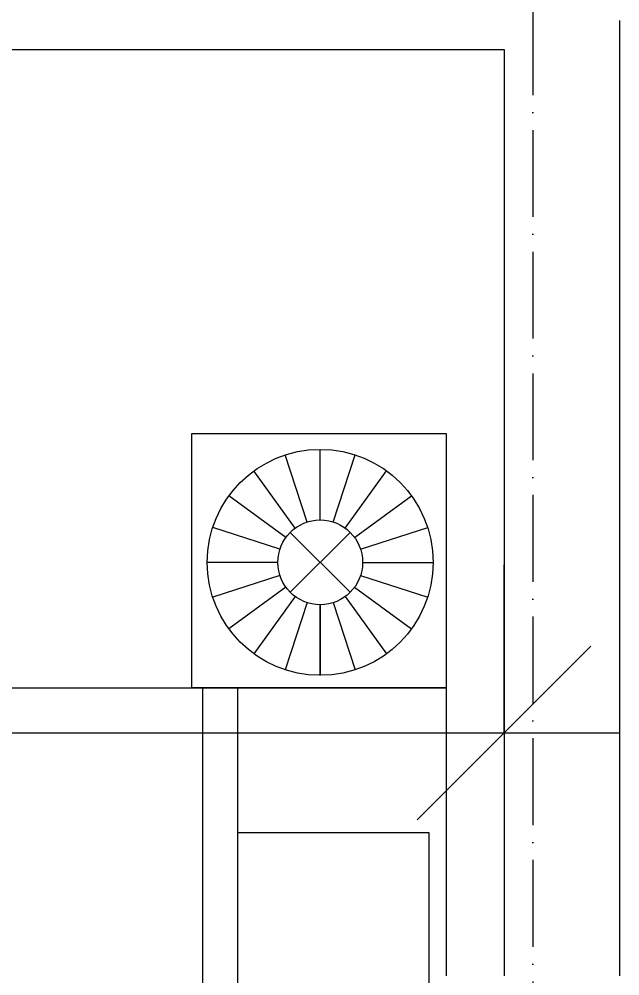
# Model space of a CAD drawing. Header units: millimetres. Extents: x -20144 to 122974, y -38328 to 48263.
# Drawn here: x 22563 to 23601, y 1800 to 3452 of the extents above; entities that cross this region are included whole.
import ezdxf

# ---------------------------------------------------------------- set-up
doc = ezdxf.new("R2010")
doc.units = ezdxf.units.MM
doc.linetypes.add('Grid Line', pattern=[4.2, 3, -0.6, 0, -0.6])
for name, color, linetype, lineweight in [('DIM', 1, 'Continuous', 5), ('DIM-200', 1, 'Continuous', 5), ('NET-CAT', 3, 'Continuous', 15), ('THIET BI', 44, 'Continuous', 5), ('TRUC', 225, 'Continuous', 5)]:
    doc.layers.add(name, color=color, linetype=linetype, lineweight=lineweight)
doc.styles.add('Arial_3', font='arial_0.ttf', dxfattribs={"height": 400})
doc.dimstyles.new('Diagonal_-_2mm_Arial', dxfattribs={"dimscale": 304.8, "dimtxt": 408.10376, "dimasz": 0.984252, "dimexe": 0.656168, "dimexo": 4.593176, "dimgap": 0.098425, "dimtad": 1, "dimdec": 0, "dimzin": 0, "dimdsep": 46, "dimtxsty": 'Arial_3', "dimblk1": 'OBLIQUE', "dimblk2": 'OBLIQUE', "dimsah": 1, "dimcen": 0.09, "dimdle": 0.656168, "dimazin": 0, "dimtfac": 1, "dimtdec": 4, "dimtix": 1, "dimtmove": 0, "dimatfit": 3, "dimfxl": 0, "dimtvp": 1, "dimtolj": 1, "dimtzin": 0, "dimlwd": 9, "dimlwe": 9, "dimarcsym": 0})

# ---------------------------------------------------------------- blocks, each defined once
blk = doc.blocks.new('X-GIUONG1 - X-GIUONG-V63-MẶT BẰNG TẦNG 5 ĐẾN TẦNG 22')
at = {"layer": 'THIET BI'}
for p, q in [((800, 2000), (800, 0)), ((800, 2000), (800, 0)), ((800, 439), (1239, 439)), ((800, 0), (800, 439)), ((800, 439), (1239, 439)), ((800, 0), (800, 439)), ((1239, 439), (1239, 0)), ((1239, 439), (1239, 0)), ((-370, 420), (800, 420)), ((993.9, 287), (956.3, 402.9)), ((1016.6, 290.5), (1016.6, 412.5)), ((1039.2, 287), (1076.9, 402.9)), ((973.5, 276.6), (901.9, 375.2)), ((1059.6, 276.6), (1131.2, 375.2)), ((800, 360), (-370, 360)), ((550, 360), (550, 30)), ((957.4, 260.4), (858.7, 332.1)), ((1075.8, 260.4), (1174.4, 332.1)), ((947, 240), (831, 277.7)), ((1068.3, 269.1), (964.8, 165.6)), ((1068.3, 165.6), (964.8, 269.1)), ((1086.1, 240), (1202.1, 277.7)), ((943.4, 217.4), (821.4, 217.4)), ((821.4, 217.4), (943.4, 217.4)), ((1089.7, 217.4), (1211.7, 217.4)), ((947, 194.8), (831, 157.1)), ((1086.1, 194.8), (1202.1, 157.1)), ((957.4, 174.4), (858.7, 102.7)), ((1075.8, 174.4), (1174.4, 102.7)), ((973.5, 158.2), (901.9, 59.5)), ((1059.6, 158.2), (1131.2, 59.5)), ((993.9, 147.8), (956.3, 31.8)), ((1016.6, 144.2), (1016.6, 22.2)), ((1039.2, 147.8), (1076.9, 31.8)), ((550, 30), (30, 30)), ((800, 0), (302.5, 0)), ((800, 0), (302.5, 0)), ((1239, 0), (800, 0)), ((1239, 0), (800, 0))]:
    blk.add_line(p, q, dxfattribs=at)
for radius in [195.1, 73.2]:
    blk.add_circle((1016.6, 217.4), radius, dxfattribs=at)
blk = doc.blocks.new('DIMBLOCK40-MẶT BẰNG TẦNG 5 ĐẾN TẦNG 22')
at = {"layer": 'DIM-200', "lineweight": 9, "transparency": 16777216}
for p, q in [((20300.5, 2573.1), (20300.5, 2019.6)), ((20300.5, 2219.6), (20300.5, 2573.1)), ((23400.5, 2509.8), (23400.5, 2019.6)), ((23400.5, 2219.6), (23400.5, 2509.8)), ((20300.5, 2219.6), (20450.5, 2369.6)), ((23400.5, 2219.6), (23550.5, 2369.6)), ((20100.5, 2219.6), (23600.5, 2219.6)), ((20300.5, 2219.6), (20150.5, 2069.6)), ((23400.5, 2219.6), (23250.5, 2069.6))]:
    blk.add_line(p, q, dxfattribs=at)
at = {"layer": 'DIM-200', "color": 0, "lineweight": 9, "transparency": 16777216, "insert": (21235.2, 2768.9), "char_height": 400, "width": 1476.708, "attachment_point": 1, "line_spacing_factor": 0.941778, "style": 'Arial_3'}
blk.add_mtext('3100', dxfattribs=at)
blk = doc.blocks.new('_Oblique')
at = {"color": 0, "linetype": 'ByBlock', "lineweight": -2}
blk.add_line((-0.5, -0.5), (0.5, 0.5), dxfattribs=at)
blk = doc.blocks.new('DIMBLOCK41-MẶT BẰNG TẦNG 5 ĐẾN TẦNG 22')
at = {"layer": 'DIM-200', "lineweight": 9, "transparency": 16777216}
for p, q in [((21275.5, 3599.9), (21275.5, -0.1)), ((21275.5, 3399.9), (21125.5, 3549.9)), ((21711.5, 3399.9), (21075.5, 3399.9)), ((21275.5, 3399.9), (21425.5, 3249.9)), ((21275.5, 3399.9), (21711.5, 3399.9)), ((21275.5, 199.9), (21125.5, 349.9)), ((21925.8, 199.9), (21075.5, 199.9)), ((21275.5, 199.9), (21425.5, 49.9)), ((21275.5, 199.9), (21925.8, 199.9))]:
    blk.add_line(p, q, dxfattribs=at)
at = {"layer": 'DIM-200', "color": 0, "lineweight": 9, "transparency": 16777216, "insert": (20726.2, 1184.6), "char_height": 400, "width": 1476.708, "attachment_point": 1, "rotation": 90, "line_spacing_factor": 0.941778, "style": 'Arial_3'}
blk.add_mtext('3200', dxfattribs=at)

msp = doc.modelspace()

# ---------------------------------------------------------------- linework, layer by layer
at = {"layer": 'NET-CAT'}
for p, q in [((23600.5, 1799.9), (23600.5, 3449.9)), ((21200.5, 3399.9), (23400.5, 3399.9)), ((23400.5, 3399.9), (23400.5, 1799.9))]:
    msp.add_line(p, q, dxfattribs=at)
at = {"layer": 'TRUC', "linetype": 'Grid Line', "ltscale": 50}
msp.add_line((23450.5, 43599.9), (23450.5, -4500.1), dxfattribs=at)

# ---------------------------------------------------------------- block references
at = {"layer": 'THIET BI', "rotation": 90.00000000000281}
msp.add_blockref('X-GIUONG1 - X-GIUONG-V63-MẶT BẰNG TẦNG 5 ĐẾN TẦNG 22', (23300.5, 1497.5), dxfattribs=at)

# ---------------------------------------------------------------- dimensions: what is measured, and where the dimension line sits
at = {"layer": 'DIM', "lineweight": 9}
dim = msp.add_linear_dim(base=(23400.5, 2219.6), p1=(20300.5, 3973.1), p2=(23400.5, 3909.8), dimstyle='Diagonal_-_2mm_Arial', override={"dimpost": '<>', "dimfxl": 3100.645069}, dxfattribs=at)
dim.commit()
dim.dimension.update_dxf_attribs({"geometry": 'DIMBLOCK40-MẶT BẰNG TẦNG 5 ĐẾN TẦNG 22', "text_midpoint": (21850.5, 2454)})
dim = msp.add_linear_dim(base=(21275.5, 199.9), p1=(23111.5, 3399.9), p2=(23325.8, 199.9), angle=90, dimstyle='Diagonal_-_2mm_Arial', override={"dimpost": '<>', "dimfxl": 3207.166528}, dxfattribs=at)
dim.commit()
dim.dimension.update_dxf_attribs({"geometry": 'DIMBLOCK41-MẶT BẰNG TẦNG 5 ĐẾN TẦNG 22', "text_midpoint": (21041.2, 1799.9)})

doc.saveas('drawing.dxf')
